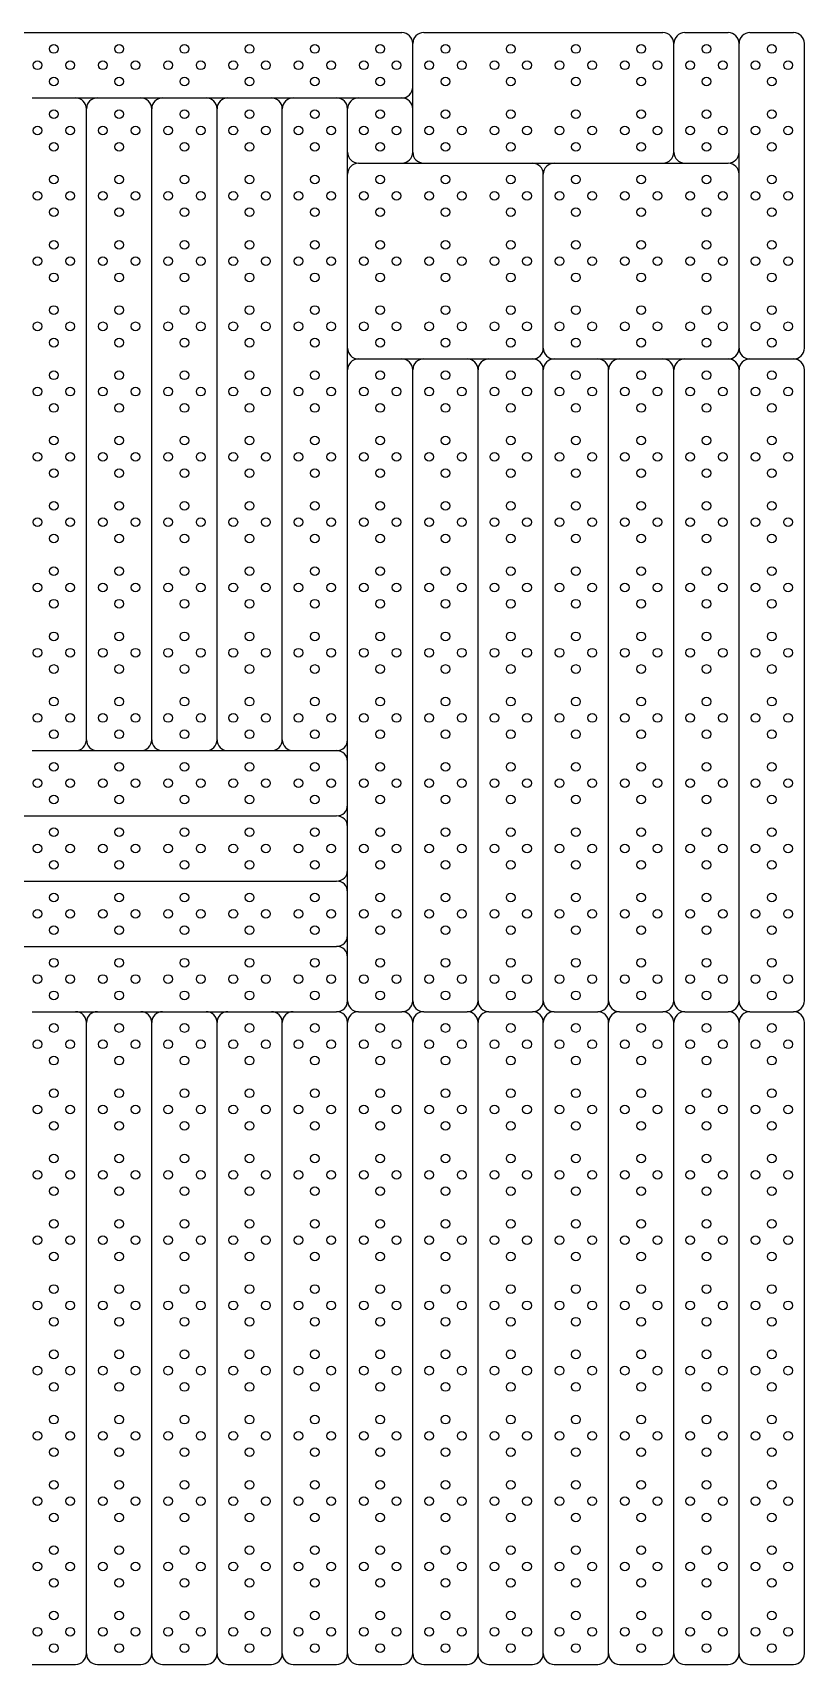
# Model space of a CAD drawing. Header units: millimetres. Extents: x 0 to 12750, y 0 to 750.
# Drawn here: x 10145 to 10500, y 0 to 750 of the extents above; entities that cross this region are included whole.
import ezdxf

# ---------------------------------------------------------------- set-up
doc = ezdxf.new("R2010")
doc.units = ezdxf.units.MM

msp = doc.modelspace()

# ---------------------------------------------------------------- linework, layer by layer
at = {"color": 7}
for p, q in [((10025, 750), (10315, 750)), ((10325, 750), (10435, 750)), ((10445, 750), (10465, 750)), ((10475, 750), (10495, 750)), ((10320, 725), (10320, 745)), ((10440, 695), (10440, 745)), ((10470, 695), (10470, 745)), ((10500, 605), (10500, 745)), ((10145, 720), (10165, 720)), ((10165, 720), (10175, 720)), ((10175, 720), (10195, 720)), ((10195, 720), (10205, 720)), ((10205, 720), (10225, 720)), ((10225, 720), (10235, 720)), ((10235, 720), (10255, 720)), ((10255, 720), (10265, 720)), ((10265, 720), (10285, 720)), ((10285, 720), (10295, 720)), ((10295, 720), (10315, 720)), ((10320, 715), (10320, 725)), ((10170, 425), (10170, 715)), ((10200, 425), (10200, 715)), ((10230, 425), (10230, 715)), ((10260, 425), (10260, 715)), ((10290, 695), (10290, 715)), ((10320, 695), (10320, 715)), ((10290, 685), (10290, 695)), ((10295, 690), (10315, 690)), ((10315, 690), (10325, 690)), ((10325, 690), (10375, 690)), ((10375, 690), (10385, 690)), ((10385, 690), (10435, 690)), ((10435, 690), (10445, 690)), ((10445, 690), (10465, 690)), ((10470, 685), (10470, 695)), ((10290, 605), (10290, 685)), ((10380, 605), (10380, 685)), ((10470, 605), (10470, 685)), ((10290, 595), (10290, 605)), ((10295, 600), (10315, 600)), ((10315, 600), (10325, 600)), ((10325, 600), (10345, 600)), ((10345, 600), (10355, 600)), ((10355, 600), (10375, 600)), ((10385, 600), (10405, 600)), ((10405, 600), (10415, 600)), ((10415, 600), (10435, 600)), ((10435, 600), (10445, 600)), ((10445, 600), (10465, 600)), ((10475, 600), (10495, 600)), ((10290, 425), (10290, 595)), ((10320, 305), (10320, 595)), ((10350, 305), (10350, 595)), ((10380, 305), (10380, 595)), ((10410, 305), (10410, 595)), ((10440, 305), (10440, 595)), ((10470, 305), (10470, 595)), ((10500, 305), (10500, 595)), ((10145, 420), (10165, 420)), ((10165, 420), (10175, 420)), ((10175, 420), (10195, 420)), ((10195, 420), (10205, 420)), ((10205, 420), (10225, 420)), ((10225, 420), (10235, 420)), ((10235, 420), (10255, 420)), ((10255, 420), (10265, 420)), ((10265, 420), (10285, 420)), ((10290, 415), (10290, 425)), ((10290, 395), (10290, 415)), ((9995, 390), (10285, 390)), ((10290, 385), (10290, 395)), ((10290, 365), (10290, 385)), ((9995, 360), (10285, 360)), ((10290, 355), (10290, 365)), ((10290, 335), (10290, 355)), ((9995, 330), (10285, 330)), ((10290, 325), (10290, 335)), ((10290, 305), (10290, 325)), ((10145, 300), (10165, 300)), ((10165, 300), (10175, 300)), ((10175, 300), (10195, 300)), ((10195, 300), (10205, 300)), ((10205, 300), (10225, 300)), ((10225, 300), (10235, 300)), ((10235, 300), (10255, 300)), ((10255, 300), (10265, 300)), ((10265, 300), (10285, 300)), ((10295, 300), (10315, 300)), ((10325, 300), (10345, 300)), ((10355, 300), (10375, 300)), ((10385, 300), (10405, 300)), ((10415, 300), (10435, 300)), ((10445, 300), (10465, 300)), ((10475, 300), (10495, 300)), ((10170, 5), (10170, 295)), ((10200, 5), (10200, 295)), ((10230, 5), (10230, 295)), ((10260, 5), (10260, 295)), ((10290, 5), (10290, 295)), ((10320, 5), (10320, 295)), ((10350, 5), (10350, 295)), ((10380, 5), (10380, 295)), ((10410, 5), (10410, 295)), ((10440, 5), (10440, 295)), ((10470, 5), (10470, 295)), ((10500, 5), (10500, 295)), ((10145, 0), (10165, 0)), ((10175, 0), (10195, 0)), ((10205, 0), (10225, 0)), ((10235, 0), (10255, 0)), ((10265, 0), (10285, 0)), ((10295, 0), (10315, 0)), ((10325, 0), (10345, 0)), ((10355, 0), (10375, 0)), ((10385, 0), (10405, 0)), ((10415, 0), (10435, 0)), ((10445, 0), (10465, 0)), ((10475, 0), (10495, 0))]:
    msp.add_line(p, q, dxfattribs=at)
at = {"color": 1}
for centre in [(10155, 742.5), (10185, 742.5), (10215, 742.5), (10245, 742.5), (10275, 742.5), (10305, 742.5), (10335, 742.5), (10365, 742.5), (10395, 742.5), (10425, 742.5), (10455, 742.5), (10485, 742.5), (10147.5, 735), (10162.5, 735), (10177.5, 735), (10192.5, 735), (10207.5, 735), (10222.5, 735), (10237.5, 735), (10252.5, 735), (10267.5, 735), (10282.5, 735), (10297.5, 735), (10312.5, 735), (10327.5, 735), (10342.5, 735), (10357.5, 735), (10372.5, 735), (10387.5, 735), (10402.5, 735), (10417.5, 735), (10432.5, 735), (10447.5, 735), (10462.5, 735), (10477.5, 735), (10492.5, 735), (10155, 727.5), (10185, 727.5), (10215, 727.5), (10245, 727.5), (10275, 727.5), (10305, 727.5), (10335, 727.5), (10365, 727.5), (10395, 727.5), (10425, 727.5), (10455, 727.5), (10485, 727.5), (10155, 712.5), (10185, 712.5), (10215, 712.5), (10245, 712.5), (10275, 712.5), (10305, 712.5), (10335, 712.5), (10365, 712.5), (10395, 712.5), (10425, 712.5), (10455, 712.5), (10485, 712.5), (10147.5, 705), (10162.5, 705), (10177.5, 705), (10192.5, 705), (10207.5, 705), (10222.5, 705), (10237.5, 705), (10252.5, 705), (10267.5, 705), (10282.5, 705), (10297.5, 705), (10312.5, 705), (10327.5, 705), (10342.5, 705), (10357.5, 705), (10372.5, 705), (10387.5, 705), (10402.5, 705), (10417.5, 705), (10432.5, 705), (10447.5, 705), (10462.5, 705), (10477.5, 705), (10492.5, 705), (10155, 697.5), (10185, 697.5), (10215, 697.5), (10245, 697.5), (10275, 697.5), (10305, 697.5), (10335, 697.5), (10365, 697.5), (10395, 697.5), (10425, 697.5), (10455, 697.5), (10485, 697.5), (10155, 682.5), (10185, 682.5), (10215, 682.5), (10245, 682.5), (10275, 682.5), (10305, 682.5), (10335, 682.5), (10365, 682.5), (10395, 682.5), (10425, 682.5), (10455, 682.5), (10485, 682.5), (10147.5, 675), (10162.5, 675), (10177.5, 675), (10192.5, 675), (10207.5, 675), (10222.5, 675), (10237.5, 675), (10252.5, 675), (10267.5, 675), (10282.5, 675), (10297.5, 675), (10312.5, 675), (10327.5, 675), (10342.5, 675), (10357.5, 675), (10372.5, 675), (10387.5, 675), (10402.5, 675), (10417.5, 675), (10432.5, 675), (10447.5, 675), (10462.5, 675), (10477.5, 675), (10492.5, 675), (10155, 667.5), (10185, 667.5), (10215, 667.5), (10245, 667.5), (10275, 667.5), (10305, 667.5), (10335, 667.5), (10365, 667.5), (10395, 667.5), (10425, 667.5), (10455, 667.5), (10485, 667.5), (10155, 652.5), (10185, 652.5), (10215, 652.5), (10245, 652.5), (10275, 652.5), (10305, 652.5), (10335, 652.5), (10365, 652.5), (10395, 652.5), (10425, 652.5), (10455, 652.5), (10485, 652.5), (10147.5, 645), (10162.5, 645), (10177.5, 645), (10192.5, 645), (10207.5, 645), (10222.5, 645), (10237.5, 645), (10252.5, 645), (10267.5, 645), (10282.5, 645), (10297.5, 645), (10312.5, 645), (10327.5, 645), (10342.5, 645), (10357.5, 645), (10372.5, 645), (10387.5, 645), (10402.5, 645), (10417.5, 645), (10432.5, 645), (10447.5, 645), (10462.5, 645), (10477.5, 645), (10492.5, 645), (10155, 637.5), (10185, 637.5), (10215, 637.5), (10245, 637.5), (10275, 637.5), (10305, 637.5), (10335, 637.5), (10365, 637.5), (10395, 637.5), (10425, 637.5), (10455, 637.5), (10485, 637.5), (10155, 622.5), (10185, 622.5), (10215, 622.5), (10245, 622.5), (10275, 622.5), (10305, 622.5), (10335, 622.5), (10365, 622.5), (10395, 622.5), (10425, 622.5), (10455, 622.5), (10485, 622.5), (10147.5, 615), (10162.5, 615), (10177.5, 615), (10192.5, 615), (10207.5, 615), (10222.5, 615), (10237.5, 615), (10252.5, 615), (10267.5, 615), (10282.5, 615), (10297.5, 615), (10312.5, 615), (10327.5, 615), (10342.5, 615), (10357.5, 615), (10372.5, 615), (10387.5, 615), (10402.5, 615), (10417.5, 615), (10432.5, 615), (10447.5, 615), (10462.5, 615), (10477.5, 615), (10492.5, 615), (10155, 607.5), (10185, 607.5), (10215, 607.5), (10245, 607.5), (10275, 607.5), (10305, 607.5), (10335, 607.5), (10365, 607.5), (10395, 607.5), (10425, 607.5), (10455, 607.5), (10485, 607.5), (10155, 592.5), (10185, 592.5), (10215, 592.5), (10245, 592.5), (10275, 592.5), (10305, 592.5), (10335, 592.5), (10365, 592.5), (10395, 592.5), (10425, 592.5), (10455, 592.5), (10485, 592.5), (10147.5, 585), (10162.5, 585), (10177.5, 585), (10192.5, 585), (10207.5, 585), (10222.5, 585), (10237.5, 585), (10252.5, 585), (10267.5, 585), (10282.5, 585), (10297.5, 585), (10312.5, 585), (10327.5, 585), (10342.5, 585), (10357.5, 585), (10372.5, 585), (10387.5, 585), (10402.5, 585), (10417.5, 585), (10432.5, 585), (10447.5, 585), (10462.5, 585), (10477.5, 585), (10492.5, 585), (10155, 577.5), (10185, 577.5), (10215, 577.5), (10245, 577.5), (10275, 577.5), (10305, 577.5), (10335, 577.5), (10365, 577.5), (10395, 577.5), (10425, 577.5), (10455, 577.5), (10485, 577.5), (10155, 562.5), (10185, 562.5), (10215, 562.5), (10245, 562.5), (10275, 562.5), (10305, 562.5), (10335, 562.5), (10365, 562.5), (10395, 562.5), (10425, 562.5), (10455, 562.5), (10485, 562.5), (10147.5, 555), (10162.5, 555), (10177.5, 555), (10192.5, 555), (10207.5, 555), (10222.5, 555), (10237.5, 555), (10252.5, 555), (10267.5, 555), (10282.5, 555), (10297.5, 555), (10312.5, 555), (10327.5, 555), (10342.5, 555), (10357.5, 555), (10372.5, 555), (10387.5, 555), (10402.5, 555), (10417.5, 555), (10432.5, 555), (10447.5, 555), (10462.5, 555), (10477.5, 555), (10492.5, 555), (10155, 547.5), (10185, 547.5), (10215, 547.5), (10245, 547.5), (10275, 547.5), (10305, 547.5), (10335, 547.5), (10365, 547.5), (10395, 547.5), (10425, 547.5), (10455, 547.5), (10485, 547.5), (10155, 532.5), (10185, 532.5), (10215, 532.5), (10245, 532.5), (10275, 532.5), (10305, 532.5), (10335, 532.5), (10365, 532.5), (10395, 532.5), (10425, 532.5), (10455, 532.5), (10485, 532.5), (10147.5, 525), (10162.5, 525), (10177.5, 525), (10192.5, 525), (10207.5, 525), (10222.5, 525), (10237.5, 525), (10252.5, 525), (10267.5, 525), (10282.5, 525), (10297.5, 525), (10312.5, 525), (10327.5, 525), (10342.5, 525), (10357.5, 525), (10372.5, 525), (10387.5, 525), (10402.5, 525), (10417.5, 525), (10432.5, 525), (10447.5, 525), (10462.5, 525), (10477.5, 525), (10492.5, 525), (10155, 517.5), (10185, 517.5), (10215, 517.5), (10245, 517.5), (10275, 517.5), (10305, 517.5), (10335, 517.5), (10365, 517.5), (10395, 517.5), (10425, 517.5), (10455, 517.5), (10485, 517.5), (10155, 502.5), (10185, 502.5), (10215, 502.5), (10245, 502.5), (10275, 502.5), (10305, 502.5), (10335, 502.5), (10365, 502.5), (10395, 502.5), (10425, 502.5), (10455, 502.5), (10485, 502.5), (10147.5, 495), (10162.5, 495), (10177.5, 495), (10192.5, 495), (10207.5, 495), (10222.5, 495), (10237.5, 495), (10252.5, 495), (10267.5, 495), (10282.5, 495), (10297.5, 495), (10312.5, 495), (10327.5, 495), (10342.5, 495), (10357.5, 495), (10372.5, 495), (10387.5, 495), (10402.5, 495), (10417.5, 495), (10432.5, 495), (10447.5, 495), (10462.5, 495), (10477.5, 495), (10492.5, 495), (10155, 487.5), (10185, 487.5), (10215, 487.5), (10245, 487.5), (10275, 487.5), (10305, 487.5), (10335, 487.5), (10365, 487.5), (10395, 487.5), (10425, 487.5), (10455, 487.5), (10485, 487.5), (10155, 472.5), (10185, 472.5), (10215, 472.5), (10245, 472.5), (10275, 472.5), (10305, 472.5), (10335, 472.5), (10365, 472.5), (10395, 472.5), (10425, 472.5), (10455, 472.5), (10485, 472.5), (10147.5, 465), (10162.5, 465), (10177.5, 465), (10192.5, 465), (10207.5, 465), (10222.5, 465), (10237.5, 465), (10252.5, 465), (10267.5, 465), (10282.5, 465), (10297.5, 465), (10312.5, 465), (10327.5, 465), (10342.5, 465), (10357.5, 465), (10372.5, 465), (10387.5, 465), (10402.5, 465), (10417.5, 465), (10432.5, 465), (10447.5, 465), (10462.5, 465), (10477.5, 465), (10492.5, 465), (10155, 457.5), (10185, 457.5), (10215, 457.5), (10245, 457.5), (10275, 457.5), (10305, 457.5), (10335, 457.5), (10365, 457.5), (10395, 457.5), (10425, 457.5), (10455, 457.5), (10485, 457.5), (10155, 442.5), (10185, 442.5), (10215, 442.5), (10245, 442.5), (10275, 442.5), (10305, 442.5), (10335, 442.5), (10365, 442.5), (10395, 442.5), (10425, 442.5), (10455, 442.5), (10485, 442.5), (10147.5, 435), (10162.5, 435), (10177.5, 435), (10192.5, 435), (10207.5, 435), (10222.5, 435), (10237.5, 435), (10252.5, 435), (10267.5, 435), (10282.5, 435), (10297.5, 435), (10312.5, 435), (10327.5, 435), (10342.5, 435), (10357.5, 435), (10372.5, 435), (10387.5, 435), (10402.5, 435), (10417.5, 435), (10432.5, 435), (10447.5, 435), (10462.5, 435), (10477.5, 435), (10492.5, 435), (10155, 427.5), (10185, 427.5), (10215, 427.5), (10245, 427.5), (10275, 427.5), (10305, 427.5), (10335, 427.5), (10365, 427.5), (10395, 427.5), (10425, 427.5), (10455, 427.5), (10485, 427.5), (10155, 412.5), (10185, 412.5), (10215, 412.5), (10245, 412.5), (10275, 412.5), (10305, 412.5), (10335, 412.5), (10365, 412.5), (10395, 412.5), (10425, 412.5), (10455, 412.5), (10485, 412.5), (10147.5, 405), (10162.5, 405), (10177.5, 405), (10192.5, 405), (10207.5, 405), (10222.5, 405), (10237.5, 405), (10252.5, 405), (10267.5, 405), (10282.5, 405), (10297.5, 405), (10312.5, 405), (10327.5, 405), (10342.5, 405), (10357.5, 405), (10372.5, 405), (10387.5, 405), (10402.5, 405), (10417.5, 405), (10432.5, 405), (10447.5, 405), (10462.5, 405), (10477.5, 405), (10492.5, 405), (10155, 397.5), (10185, 397.5), (10215, 397.5), (10245, 397.5), (10275, 397.5), (10305, 397.5), (10335, 397.5), (10365, 397.5), (10395, 397.5), (10425, 397.5), (10455, 397.5), (10485, 397.5), (10155, 382.5), (10185, 382.5), (10215, 382.5), (10245, 382.5), (10275, 382.5), (10305, 382.5), (10335, 382.5), (10365, 382.5), (10395, 382.5), (10425, 382.5), (10455, 382.5), (10485, 382.5), (10147.5, 375), (10162.5, 375), (10177.5, 375), (10192.5, 375), (10207.5, 375), (10222.5, 375), (10237.5, 375), (10252.5, 375), (10267.5, 375), (10282.5, 375), (10297.5, 375), (10312.5, 375), (10327.5, 375), (10342.5, 375), (10357.5, 375), (10372.5, 375), (10387.5, 375), (10402.5, 375), (10417.5, 375), (10432.5, 375), (10447.5, 375), (10462.5, 375), (10477.5, 375), (10492.5, 375), (10155, 367.5), (10185, 367.5), (10215, 367.5), (10245, 367.5), (10275, 367.5), (10305, 367.5), (10335, 367.5), (10365, 367.5), (10395, 367.5), (10425, 367.5), (10455, 367.5), (10485, 367.5), (10155, 352.5), (10185, 352.5), (10215, 352.5), (10245, 352.5), (10275, 352.5), (10305, 352.5), (10335, 352.5), (10365, 352.5), (10395, 352.5), (10425, 352.5), (10455, 352.5), (10485, 352.5), (10147.5, 345), (10162.5, 345), (10177.5, 345), (10192.5, 345), (10207.5, 345), (10222.5, 345), (10237.5, 345), (10252.5, 345), (10267.5, 345), (10282.5, 345), (10297.5, 345), (10312.5, 345), (10327.5, 345), (10342.5, 345), (10357.5, 345), (10372.5, 345), (10387.5, 345), (10402.5, 345), (10417.5, 345), (10432.5, 345), (10447.5, 345), (10462.5, 345), (10477.5, 345), (10492.5, 345), (10155, 337.5), (10185, 337.5), (10215, 337.5), (10245, 337.5), (10275, 337.5), (10305, 337.5), (10335, 337.5), (10365, 337.5), (10395, 337.5), (10425, 337.5), (10455, 337.5), (10485, 337.5), (10155, 322.5), (10185, 322.5), (10215, 322.5), (10245, 322.5), (10275, 322.5), (10305, 322.5), (10335, 322.5), (10365, 322.5), (10395, 322.5), (10425, 322.5), (10455, 322.5), (10485, 322.5), (10147.5, 315), (10162.5, 315), (10177.5, 315), (10192.5, 315), (10207.5, 315), (10222.5, 315), (10237.5, 315), (10252.5, 315), (10267.5, 315), (10282.5, 315), (10297.5, 315), (10312.5, 315), (10327.5, 315), (10342.5, 315), (10357.5, 315), (10372.5, 315), (10387.5, 315), (10402.5, 315), (10417.5, 315), (10432.5, 315), (10447.5, 315), (10462.5, 315), (10477.5, 315), (10492.5, 315), (10155, 307.5), (10185, 307.5), (10215, 307.5), (10245, 307.5), (10275, 307.5), (10305, 307.5), (10335, 307.5), (10365, 307.5), (10395, 307.5), (10425, 307.5), (10455, 307.5), (10485, 307.5), (10155, 292.5), (10185, 292.5), (10215, 292.5), (10245, 292.5), (10275, 292.5), (10305, 292.5), (10335, 292.5), (10365, 292.5), (10395, 292.5), (10425, 292.5), (10455, 292.5), (10485, 292.5), (10147.5, 285), (10162.5, 285), (10177.5, 285), (10192.5, 285), (10207.5, 285), (10222.5, 285), (10237.5, 285), (10252.5, 285), (10267.5, 285), (10282.5, 285), (10297.5, 285), (10312.5, 285), (10327.5, 285), (10342.5, 285), (10357.5, 285), (10372.5, 285), (10387.5, 285), (10402.5, 285), (10417.5, 285), (10432.5, 285), (10447.5, 285), (10462.5, 285), (10477.5, 285), (10492.5, 285), (10155, 277.5), (10185, 277.5), (10215, 277.5), (10245, 277.5), (10275, 277.5), (10305, 277.5), (10335, 277.5), (10365, 277.5), (10395, 277.5), (10425, 277.5), (10455, 277.5), (10485, 277.5), (10155, 262.5), (10185, 262.5), (10215, 262.5), (10245, 262.5), (10275, 262.5), (10305, 262.5), (10335, 262.5), (10365, 262.5), (10395, 262.5), (10425, 262.5), (10455, 262.5), (10485, 262.5), (10147.5, 255), (10162.5, 255), (10177.5, 255), (10192.5, 255), (10207.5, 255), (10222.5, 255), (10237.5, 255), (10252.5, 255), (10267.5, 255), (10282.5, 255), (10297.5, 255), (10312.5, 255), (10327.5, 255), (10342.5, 255), (10357.5, 255), (10372.5, 255), (10387.5, 255), (10402.5, 255), (10417.5, 255), (10432.5, 255), (10447.5, 255), (10462.5, 255), (10477.5, 255), (10492.5, 255), (10155, 247.5), (10185, 247.5), (10215, 247.5), (10245, 247.5), (10275, 247.5), (10305, 247.5), (10335, 247.5), (10365, 247.5), (10395, 247.5), (10425, 247.5), (10455, 247.5), (10485, 247.5), (10155, 232.5), (10185, 232.5), (10215, 232.5), (10245, 232.5), (10275, 232.5), (10305, 232.5), (10335, 232.5), (10365, 232.5), (10395, 232.5), (10425, 232.5), (10455, 232.5), (10485, 232.5), (10147.5, 225), (10162.5, 225), (10177.5, 225), (10192.5, 225), (10207.5, 225), (10222.5, 225), (10237.5, 225), (10252.5, 225), (10267.5, 225), (10282.5, 225), (10297.5, 225), (10312.5, 225), (10327.5, 225), (10342.5, 225), (10357.5, 225), (10372.5, 225), (10387.5, 225), (10402.5, 225), (10417.5, 225), (10432.5, 225), (10447.5, 225), (10462.5, 225), (10477.5, 225), (10492.5, 225), (10155, 217.5), (10185, 217.5), (10215, 217.5), (10245, 217.5), (10275, 217.5), (10305, 217.5), (10335, 217.5), (10365, 217.5), (10395, 217.5), (10425, 217.5), (10455, 217.5), (10485, 217.5), (10155, 202.5), (10185, 202.5), (10215, 202.5), (10245, 202.5), (10275, 202.5), (10305, 202.5), (10335, 202.5), (10365, 202.5), (10395, 202.5), (10425, 202.5), (10455, 202.5), (10485, 202.5), (10147.5, 195), (10162.5, 195), (10177.5, 195), (10192.5, 195), (10207.5, 195), (10222.5, 195), (10237.5, 195), (10252.5, 195), (10267.5, 195), (10282.5, 195), (10297.5, 195), (10312.5, 195), (10327.5, 195), (10342.5, 195), (10357.5, 195), (10372.5, 195), (10387.5, 195), (10402.5, 195), (10417.5, 195), (10432.5, 195), (10447.5, 195), (10462.5, 195), (10477.5, 195), (10492.5, 195), (10155, 187.5), (10185, 187.5), (10215, 187.5), (10245, 187.5), (10275, 187.5), (10305, 187.5), (10335, 187.5), (10365, 187.5), (10395, 187.5), (10425, 187.5), (10455, 187.5), (10485, 187.5), (10155, 172.5), (10185, 172.5), (10215, 172.5), (10245, 172.5), (10275, 172.5), (10305, 172.5), (10335, 172.5), (10365, 172.5), (10395, 172.5), (10425, 172.5), (10455, 172.5), (10485, 172.5), (10147.5, 165), (10162.5, 165), (10177.5, 165), (10192.5, 165), (10207.5, 165), (10222.5, 165), (10237.5, 165), (10252.5, 165), (10267.5, 165), (10282.5, 165), (10297.5, 165), (10312.5, 165), (10327.5, 165), (10342.5, 165), (10357.5, 165), (10372.5, 165), (10387.5, 165), (10402.5, 165), (10417.5, 165), (10432.5, 165), (10447.5, 165), (10462.5, 165), (10477.5, 165), (10492.5, 165), (10155, 157.5), (10185, 157.5), (10215, 157.5), (10245, 157.5), (10275, 157.5), (10305, 157.5), (10335, 157.5), (10365, 157.5), (10395, 157.5), (10425, 157.5), (10455, 157.5), (10485, 157.5), (10155, 142.5), (10185, 142.5), (10215, 142.5), (10245, 142.5), (10275, 142.5), (10305, 142.5), (10335, 142.5), (10365, 142.5), (10395, 142.5), (10425, 142.5), (10455, 142.5), (10485, 142.5), (10147.5, 135), (10162.5, 135), (10177.5, 135), (10192.5, 135), (10207.5, 135), (10222.5, 135), (10237.5, 135), (10252.5, 135), (10267.5, 135), (10282.5, 135), (10297.5, 135), (10312.5, 135), (10327.5, 135), (10342.5, 135), (10357.5, 135), (10372.5, 135), (10387.5, 135), (10402.5, 135), (10417.5, 135), (10432.5, 135), (10447.5, 135), (10462.5, 135), (10477.5, 135), (10492.5, 135), (10155, 127.5), (10185, 127.5), (10215, 127.5), (10245, 127.5), (10275, 127.5), (10305, 127.5), (10335, 127.5), (10365, 127.5), (10395, 127.5), (10425, 127.5), (10455, 127.5), (10485, 127.5), (10155, 112.5), (10185, 112.5), (10215, 112.5), (10245, 112.5), (10275, 112.5), (10305, 112.5), (10335, 112.5), (10365, 112.5), (10395, 112.5), (10425, 112.5), (10455, 112.5), (10485, 112.5), (10147.5, 105), (10162.5, 105), (10177.5, 105), (10192.5, 105), (10207.5, 105), (10222.5, 105), (10237.5, 105), (10252.5, 105), (10267.5, 105), (10282.5, 105), (10297.5, 105), (10312.5, 105), (10327.5, 105), (10342.5, 105), (10357.5, 105), (10372.5, 105), (10387.5, 105), (10402.5, 105), (10417.5, 105), (10432.5, 105), (10447.5, 105), (10462.5, 105), (10477.5, 105), (10492.5, 105), (10155, 97.5), (10185, 97.5), (10215, 97.5), (10245, 97.5), (10275, 97.5), (10305, 97.5), (10335, 97.5), (10365, 97.5), (10395, 97.5), (10425, 97.5), (10455, 97.5), (10485, 97.5), (10155, 82.5), (10185, 82.5), (10215, 82.5), (10245, 82.5), (10275, 82.5), (10305, 82.5), (10335, 82.5), (10365, 82.5), (10395, 82.5), (10425, 82.5), (10455, 82.5), (10485, 82.5), (10147.5, 75), (10162.5, 75), (10177.5, 75), (10192.5, 75), (10207.5, 75), (10222.5, 75), (10237.5, 75), (10252.5, 75), (10267.5, 75), (10282.5, 75), (10297.5, 75), (10312.5, 75), (10327.5, 75), (10342.5, 75), (10357.5, 75), (10372.5, 75), (10387.5, 75), (10402.5, 75), (10417.5, 75), (10432.5, 75), (10447.5, 75), (10462.5, 75), (10477.5, 75), (10492.5, 75), (10155, 67.5), (10185, 67.5), (10215, 67.5), (10245, 67.5), (10275, 67.5), (10305, 67.5), (10335, 67.5), (10365, 67.5), (10395, 67.5), (10425, 67.5), (10455, 67.5), (10485, 67.5), (10155, 52.5), (10185, 52.5), (10215, 52.5), (10245, 52.5), (10275, 52.5), (10305, 52.5), (10335, 52.5), (10365, 52.5), (10395, 52.5), (10425, 52.5), (10455, 52.5), (10485, 52.5), (10147.5, 45), (10162.5, 45), (10177.5, 45), (10192.5, 45), (10207.5, 45), (10222.5, 45), (10237.5, 45), (10252.5, 45), (10267.5, 45), (10282.5, 45), (10297.5, 45), (10312.5, 45), (10327.5, 45), (10342.5, 45), (10357.5, 45), (10372.5, 45), (10387.5, 45), (10402.5, 45), (10417.5, 45), (10432.5, 45), (10447.5, 45), (10462.5, 45), (10477.5, 45), (10492.5, 45), (10155, 37.5), (10185, 37.5), (10215, 37.5), (10245, 37.5), (10275, 37.5), (10305, 37.5), (10335, 37.5), (10365, 37.5), (10395, 37.5), (10425, 37.5), (10455, 37.5), (10485, 37.5), (10155, 22.5), (10185, 22.5), (10215, 22.5), (10245, 22.5), (10275, 22.5), (10305, 22.5), (10335, 22.5), (10365, 22.5), (10395, 22.5), (10425, 22.5), (10455, 22.5), (10485, 22.5), (10147.5, 15), (10162.5, 15), (10177.5, 15), (10192.5, 15), (10207.5, 15), (10222.5, 15), (10237.5, 15), (10252.5, 15), (10267.5, 15), (10282.5, 15), (10297.5, 15), (10312.5, 15), (10327.5, 15), (10342.5, 15), (10357.5, 15), (10372.5, 15), (10387.5, 15), (10402.5, 15), (10417.5, 15), (10432.5, 15), (10447.5, 15), (10462.5, 15), (10477.5, 15), (10492.5, 15), (10155, 7.5), (10185, 7.5), (10215, 7.5), (10245, 7.5), (10275, 7.5), (10305, 7.5), (10335, 7.5), (10365, 7.5), (10395, 7.5), (10425, 7.5), (10455, 7.5), (10485, 7.5)]:
    msp.add_circle(centre, 2, dxfattribs=at)
at = {"color": 7}
for centre, start, end in [((10315, 745), 0, 90), ((10325, 745), 90, 180), ((10435, 745), 0, 90), ((10445, 745), 90, 180), ((10465, 745), 0, 90), ((10475, 745), 90, 180), ((10495, 745), 0, 90), ((10165, 715), 0, 90), ((10175, 715), 90, 180), ((10195, 715), 0, 90), ((10205, 715), 90, 180), ((10225, 715), 0, 90), ((10235, 715), 90, 180), ((10255, 715), 0, 90), ((10265, 715), 90, 180), ((10285, 715), 0, 90), ((10295, 715), 90, 180), ((10315, 725), -90, 0), ((10315, 715), 0, 90), ((10295, 695), 180, 270), ((10295, 685), 90, 180), ((10315, 695), -90, 0), ((10325, 695), -180, -90), ((10375, 685), 0, 90), ((10385, 685), 90, 180), ((10435, 695), -90, 0), ((10445, 695), 180, 270), ((10465, 695), -90, 0), ((10465, 685), 0, 90), ((10295, 605), 180, 270), ((10295, 595), 90, 180), ((10315, 595), 0, 90), ((10325, 595), 90, 180), ((10345, 595), 0, 90), ((10355, 595), 90, 180), ((10375, 605), -90, 0), ((10375, 595), 0, 90), ((10385, 605), 180, 270), ((10385, 595), 90, 180), ((10405, 595), 0, 90), ((10415, 595), 90, 180), ((10435, 595), 0, 90), ((10445, 595), 90, 180), ((10465, 605), -90, 0), ((10465, 595), 0, 90), ((10475, 605), 180, 270), ((10475, 595), 90, 180), ((10495, 605), -90, 0), ((10495, 595), 0, 90), ((10165, 425), -90, 0), ((10175, 425), 180, 270), ((10195, 425), -90, 0), ((10205, 425), 180, 270), ((10225, 425), -90, 0), ((10235, 425), 180, 270), ((10255, 425), -90, 0), ((10265, 425), 180, 270), ((10285, 425), -90, 0), ((10285, 415), 0, 90), ((10285, 395), -90, 0), ((10285, 385), 0, 90), ((10285, 365), -90, 0), ((10285, 355), 0, 90), ((10285, 335), -90, 0), ((10285, 325), 0, 90), ((10165, 295), 0, 90), ((10175, 295), 90, 180), ((10195, 295), 0, 90), ((10205, 295), 90, 180), ((10225, 295), 0, 90), ((10235, 295), 90, 180), ((10255, 295), 0, 90), ((10265, 295), 90, 180), ((10285, 305), -90, 0), ((10285, 295), 0, 90), ((10295, 305), 180, 270), ((10295, 295), 90, 180), ((10315, 305), -90, 0), ((10315, 295), 0, 90), ((10325, 305), 180, 270), ((10325, 295), 90, 180), ((10345, 305), -90, 0), ((10345, 295), 0, 90), ((10355, 305), 180, 270), ((10355, 295), 90, 180), ((10375, 305), -90, 0), ((10375, 295), 0, 90), ((10385, 305), 180, 270), ((10385, 295), 90, 180), ((10405, 305), -90, 0), ((10405, 295), 0, 90), ((10415, 305), 180, 270), ((10415, 295), 90, 180), ((10435, 305), -90, 0), ((10435, 295), 0, 90), ((10445, 305), 180, 270), ((10445, 295), 90, 180), ((10465, 305), -90, 0), ((10465, 295), 0, 90), ((10475, 305), 180, 270), ((10475, 295), 90, 180), ((10495, 305), -90, 0), ((10495, 295), 0, 90), ((10165, 5), -90, 0), ((10175, 5), 180, 270), ((10195, 5), -90, 0), ((10205, 5), 180, 270), ((10225, 5), -90, 0), ((10235, 5), 180, 270), ((10255, 5), -90, 0), ((10265, 5), 180, 270), ((10285, 5), -90, 0), ((10295, 5), 180, 270), ((10315, 5), -90, 0), ((10325, 5), 180, 270), ((10345, 5), -90, 0), ((10355, 5), 180, 270), ((10375, 5), -90, 0), ((10385, 5), 180, 270), ((10405, 5), -90, 0), ((10415, 5), 180, 270), ((10435, 5), -90, 0), ((10445, 5), 180, 270), ((10465, 5), -90, 0), ((10475, 5), 180, 270), ((10495, 5), -90, 0)]:
    msp.add_arc(centre, 5, start, end, dxfattribs=at)

doc.saveas('drawing.dxf')
